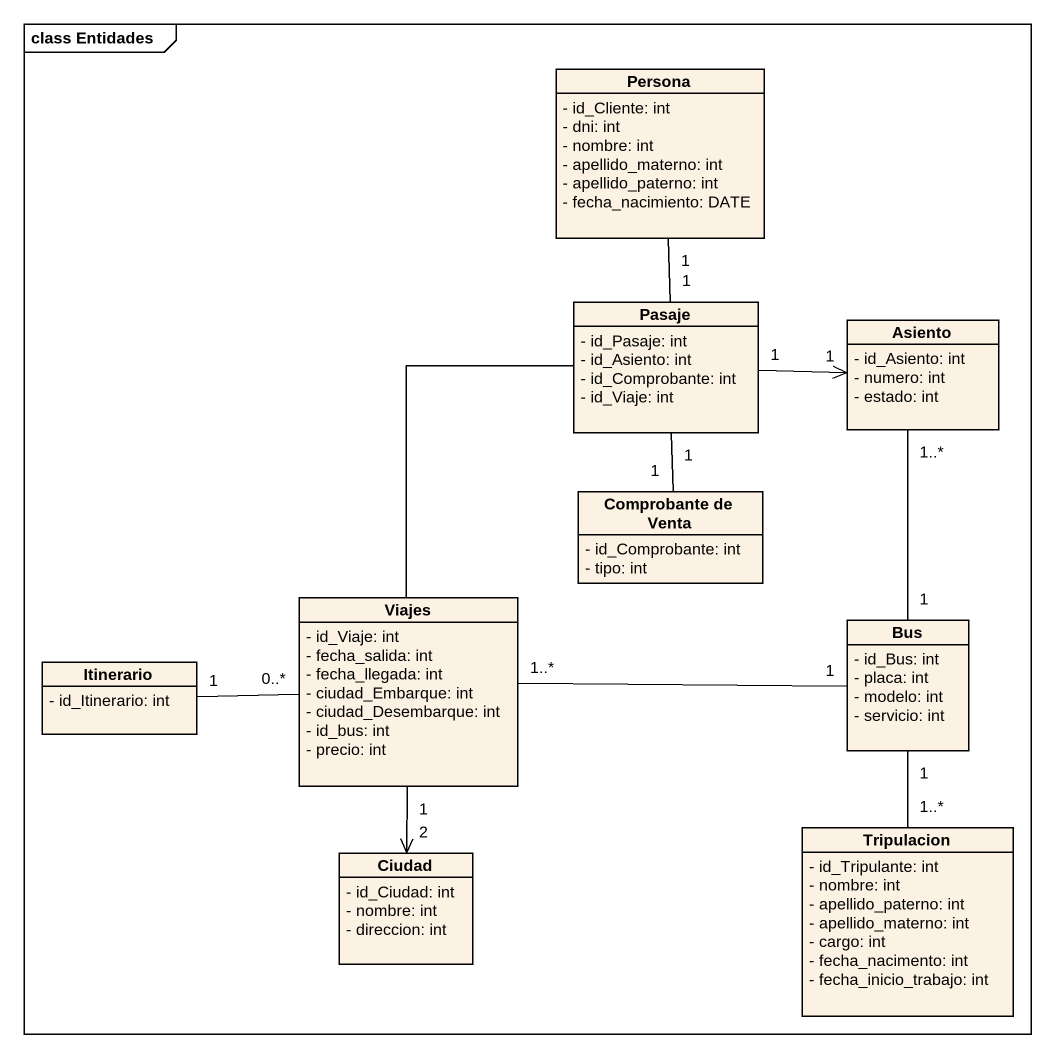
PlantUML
@startuml
mainframe class Entidades
hide circle
hide empty members
skinparam classAttributeIconSize 0
class Persona {
  - id_Cliente: int
  - dni: int
  - nombre: int
  - apellido_materno: int
  - apellido_paterno: int
  - fecha_nacimiento: DATE
}
class Pasaje {
  - id_Pasaje: int
  - id_Asiento: int
  - id_Comprobante: int
  - id_Viaje: int
}
class Asiento {
  - id_Asiento: int
  - numero: int
  - estado: int
}
class "Comprobante de Venta" as Comprobante_de_Venta {
  - id_Comprobante: int
  - tipo: int
}
class Viajes {
  - id_Viaje: int
  - fecha_salida: int
  - fecha_llegada: int
  - ciudad_Embarque: int
  - ciudad_Desembarque: int
  - id_bus: int
  - precio: int
}
class Bus {
  - id_Bus: int
  - placa: int
  - modelo: int
  - servicio: int
}
class Itinerario {
  - id_Itinerario: int
}
class Ciudad {
  - id_Ciudad: int
  - nombre: int
  - direccion: int
}
class Tripulacion {
  - id_Tripulante: int
  - nombre: int
  - apellido_paterno: int
  - apellido_materno: int
  - cargo: int
  - fecha_nacimento: int
  - fecha_inicio_trabajo: int
}
Persona "1" -- "1" Pasaje
Pasaje "1" -right-> "1" Asiento
Pasaje "1" -- "1" Comprobante_de_Venta
Asiento "1..*" -- "1" Bus
Viajes -up- Pasaje
Viajes "1..*" -right- "1" Bus
Viajes "1" --> "2" Ciudad
Bus "1" -- "1..*" Tripulacion
Itinerario "1" -right- "0..*" Viajes
@enduml
